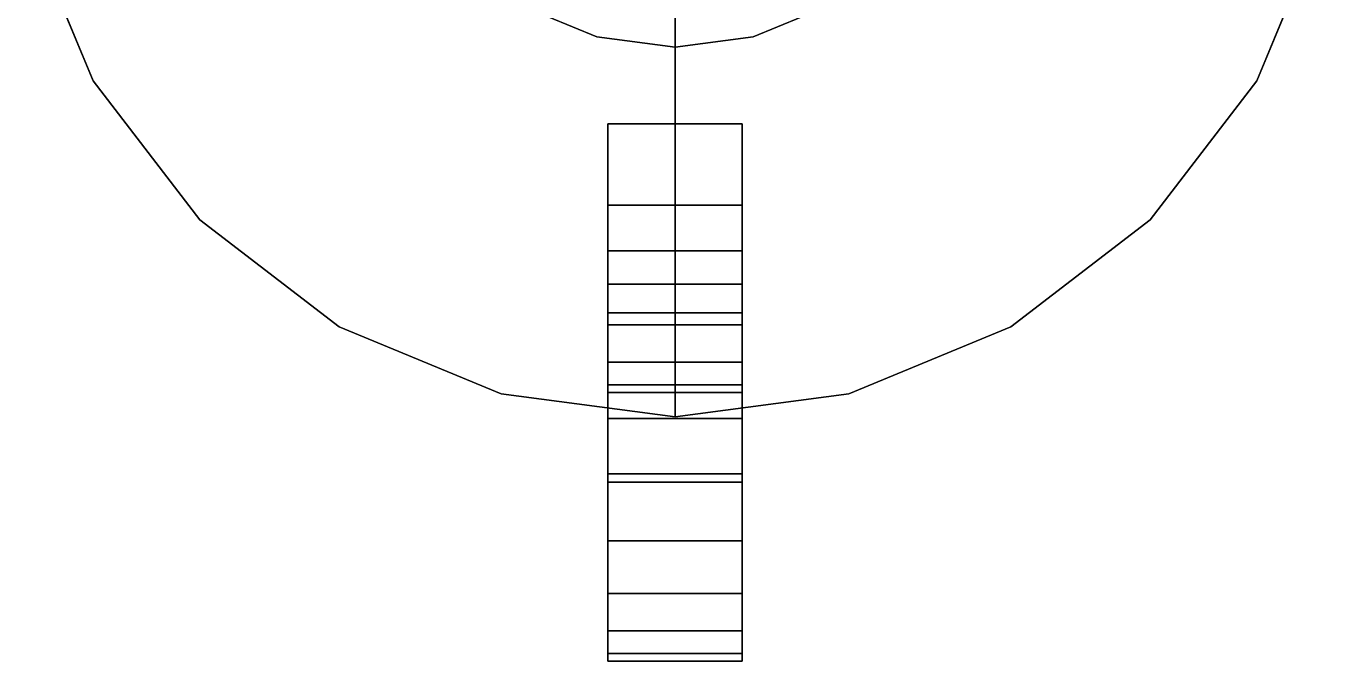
# Model space of a CAD drawing. Header units: metres. Extents: x 1.694 to 2.144, y 2.017 to 2.21.
# Drawn here: x 1.7195 to 1.8421, y 2.027 to 2.087 of the extents above; entities that cross this region are included whole.
import ezdxf

# ---------------------------------------------------------------- set-up
doc = ezdxf.new("R2010")
doc.units = ezdxf.units.M

msp = doc.modelspace()

# ---------------------------------------------------------------- linework, layer by layer
at = {"layer": 'Apple-2 Ver1'}
msp.add_line((1.78079, 2.08498, 0.2286), (1.78079, 2.09133, 0.2286), dxfattribs=at)
at = {"layer": 'Ash-2 Ver'}
for points, invisible_edges in [([(1.74904, 2.05856, 0.0508), (1.74904, 2.16855, 0.0508), (1.76435, 2.17489, 0.0508)], 13), ([(1.74904, 2.05856, 0.0508), (1.76435, 2.17489, 0.0508), (1.75856, 2.11355, 0.0508)], 15), ([(1.73589, 2.06865, 0.0508), (1.73589, 2.15846, 0.0508), (1.74904, 2.16855, 0.0508)], 13), ([(1.73589, 2.06865, 0.0508), (1.74904, 2.16855, 0.0508), (1.74904, 2.05856, 0.0508)], 3), ([(1.73589, 2.15846, 0.2413), (1.74904, 2.05856, 0.2413), (1.74904, 2.16855, 0.2413)], 3), ([(1.74904, 2.16855, 0.2413), (1.74904, 2.05856, 0.2413), (1.75221, 2.11355, 0.2413)], 15), ([(1.81254, 2.05856, 0.0508), (1.80301, 2.11355, 0.0508), (1.81254, 2.16855, 0.0508)], 15), ([(1.81254, 2.16855, 0.2413), (1.80936, 2.11355, 0.2413), (1.81254, 2.05856, 0.2413)], 15), ([(1.81254, 2.05856, 0.0508), (1.81254, 2.16855, 0.0508), (1.82569, 2.15846, 0.0508)], 13), ([(1.81254, 2.16855, 0.2413), (1.81254, 2.05856, 0.2413), (1.82569, 2.06865, 0.2413)], 13), ([(1.81254, 2.16855, 0.2413), (1.82569, 2.06865, 0.2413), (1.82569, 2.15846, 0.2413)], 3), ([(1.7258, 2.0818, 0.0508), (1.7258, 2.1453, 0.0508), (1.73589, 2.15846, 0.0508)], 13), ([(1.7258, 2.0818, 0.0508), (1.73589, 2.15846, 0.0508), (1.73589, 2.06865, 0.0508)], 3), ([(1.7258, 2.1453, 0.2413), (1.73589, 2.06865, 0.2413), (1.73589, 2.15846, 0.2413)], 3), ([(1.73589, 2.15846, 0.2413), (1.73589, 2.06865, 0.2413), (1.74904, 2.05856, 0.2413)], 13), ([(1.81254, 2.05856, 0.0508), (1.82569, 2.15846, 0.0508), (1.82569, 2.06865, 0.0508)], 3), ([(1.82569, 2.06865, 0.0508), (1.82569, 2.15846, 0.0508), (1.83578, 2.1453, 0.0508)], 13), ([(1.82569, 2.15846, 0.2413), (1.82569, 2.06865, 0.2413), (1.83578, 2.0818, 0.2413)], 13), ([(1.82569, 2.15846, 0.2413), (1.83578, 2.0818, 0.2413), (1.83578, 2.1453, 0.2413)], 3), ([(1.71945, 2.09712, 0.0508), (1.7258, 2.1453, 0.0508), (1.7258, 2.0818, 0.0508)], 3), ([(1.71945, 2.12999, 0.2413), (1.7258, 2.0818, 0.2413), (1.7258, 2.1453, 0.2413)], 3), ([(1.7258, 2.1453, 0.2413), (1.7258, 2.0818, 0.2413), (1.73589, 2.06865, 0.2413)], 13), ([(1.82569, 2.06865, 0.0508), (1.83578, 2.1453, 0.0508), (1.83578, 2.0818, 0.0508)], 3), ([(1.83578, 2.0818, 0.0508), (1.83578, 2.1453, 0.0508), (1.84213, 2.12999, 0.0508)], 13), ([(1.83578, 2.1453, 0.2413), (1.83578, 2.0818, 0.2413), (1.83836, 2.08803, 0.2413)], 13), ([(1.71945, 2.12999, 0.2413), (1.71945, 2.09712, 0.2413), (1.7258, 2.0818, 0.2413)], 13), ([(1.83578, 2.0818, 0.0508), (1.84213, 2.12999, 0.0508), (1.83836, 2.08803, 0.0508)], 3), ([(1.72364, 2.11355, 0.0635), (1.71945, 2.09712, 0.0635), (1.7258, 2.0818, 0.0635)], 13), ([(1.71945, 2.09712, 0.2286), (1.72364, 2.11355, 0.2286), (1.7258, 2.0818, 0.2286)], 3), ([(1.72364, 2.11355, 0.0635), (1.7258, 2.0818, 0.0635), (1.75856, 2.11355, 0.0635)], 3), ([(1.7258, 2.0818, 0.2286), (1.72364, 2.11355, 0.2286), (1.75221, 2.11355, 0.2286)], 13), ([(1.75856, 2.11355, 0.0635), (1.7258, 2.0818, 0.0635), (1.73589, 2.06865, 0.0635)], 13), ([(1.7258, 2.0818, 0.2286), (1.75221, 2.11355, 0.2286), (1.73589, 2.06865, 0.2286)], 3), ([(1.75856, 2.11355, 0.0635), (1.73589, 2.06865, 0.0635), (1.74904, 2.05856, 0.0635)], 13), ([(1.73589, 2.06865, 0.2286), (1.75221, 2.11355, 0.2286), (1.74904, 2.05856, 0.2286)], 3), ([(1.75856, 2.11355, 0.0635), (1.74904, 2.05856, 0.0635), (1.76435, 2.05222, 0.0635)], 13), ([(1.75856, 2.11355, 0.0508), (1.76435, 2.05222, 0.0508), (1.74904, 2.05856, 0.0508)], 13), ([(1.74904, 2.05856, 0.2286), (1.75221, 2.11355, 0.2286), (1.75319, 2.10616, 0.2286)], 13), ([(1.75221, 2.11355, 0.2413), (1.74904, 2.05856, 0.2413), (1.75319, 2.10616, 0.2413)], 3), ([(1.75856, 2.11355, 0.0635), (1.76435, 2.05222, 0.0635), (1.75932, 2.1078, 0.0635)], 3), ([(1.76435, 2.05222, 0.0508), (1.75856, 2.11355, 0.0508), (1.75932, 2.1078, 0.0508)], 13), ([(1.80226, 2.1078, 0.0635), (1.81254, 2.05856, 0.0635), (1.80301, 2.11355, 0.0635)], 3), ([(1.81254, 2.05856, 0.0508), (1.80226, 2.1078, 0.0508), (1.80301, 2.11355, 0.0508)], 13), ([(1.80301, 2.11355, 0.0635), (1.81254, 2.05856, 0.0635), (1.83794, 2.11355, 0.0635)], 3), ([(1.81254, 2.05856, 0.2286), (1.80839, 2.10616, 0.2286), (1.80936, 2.11355, 0.2286)], 13), ([(1.80839, 2.10616, 0.2413), (1.81254, 2.05856, 0.2413), (1.80936, 2.11355, 0.2413)], 3), ([(1.81254, 2.05856, 0.2286), (1.80936, 2.11355, 0.2286), (1.83794, 2.11355, 0.2286)], 13), ([(1.83794, 2.11355, 0.0635), (1.81254, 2.05856, 0.0635), (1.82569, 2.06865, 0.0635)], 13), ([(1.81254, 2.05856, 0.2286), (1.83794, 2.11355, 0.2286), (1.82569, 2.06865, 0.2286)], 3), ([(1.83794, 2.11355, 0.0635), (1.82569, 2.06865, 0.0635), (1.83578, 2.0818, 0.0635)], 13), ([(1.82569, 2.06865, 0.2286), (1.83794, 2.11355, 0.2286), (1.83578, 2.0818, 0.2286)], 3), ([(1.83794, 2.11355, 0.0635), (1.83578, 2.0818, 0.0635), (1.84213, 2.09712, 0.0635)], 13), ([(1.83578, 2.0818, 0.2286), (1.83794, 2.11355, 0.2286), (1.84213, 2.09712, 0.2286)], 3), ([(1.75932, 2.1078, 0.0635), (1.76435, 2.05222, 0.0635), (1.76154, 2.10244, 0.0635)], 3), ([(1.76435, 2.05222, 0.0508), (1.75932, 2.1078, 0.0508), (1.76154, 2.10244, 0.0508)], 13), ([(1.80004, 2.10244, 0.0635), (1.81254, 2.05856, 0.0635), (1.80226, 2.1078, 0.0635)], 3), ([(1.81254, 2.05856, 0.0508), (1.80004, 2.10244, 0.0508), (1.80226, 2.1078, 0.0508)], 13), ([(1.74904, 2.05856, 0.2286), (1.75319, 2.10616, 0.2286), (1.76435, 2.05222, 0.2286)], 3), ([(1.75319, 2.10616, 0.2413), (1.74904, 2.05856, 0.2413), (1.76435, 2.05222, 0.2413)], 13), ([(1.76435, 2.05222, 0.2286), (1.75319, 2.10616, 0.2286), (1.75604, 2.09927, 0.2286)], 13), ([(1.75319, 2.10616, 0.2413), (1.76435, 2.05222, 0.2413), (1.75604, 2.09927, 0.2413)], 3), ([(1.81254, 2.05856, 0.2286), (1.80554, 2.09927, 0.2286), (1.80839, 2.10616, 0.2286)], 13), ([(1.80554, 2.09927, 0.2413), (1.81254, 2.05856, 0.2413), (1.80839, 2.10616, 0.2413)], 3), ([(1.76154, 2.10244, 0.0635), (1.76435, 2.05222, 0.0635), (1.76507, 2.09784, 0.0635)], 3), ([(1.76435, 2.05222, 0.0508), (1.76154, 2.10244, 0.0508), (1.76507, 2.09784, 0.0508)], 13), ([(1.7965, 2.09784, 0.0635), (1.79722, 2.05222, 0.0635), (1.80004, 2.10244, 0.0635)], 3), ([(1.79722, 2.05222, 0.0508), (1.7965, 2.09784, 0.0508), (1.80004, 2.10244, 0.0508)], 13), ([(1.80004, 2.10244, 0.0635), (1.79722, 2.05222, 0.0635), (1.81254, 2.05856, 0.0635)], 13), ([(1.79722, 2.05222, 0.0508), (1.80004, 2.10244, 0.0508), (1.81254, 2.05856, 0.0508)], 3), ([(1.76435, 2.05222, 0.2286), (1.75604, 2.09927, 0.2286), (1.76058, 2.09335, 0.2286)], 13), ([(1.75604, 2.09927, 0.2413), (1.76435, 2.05222, 0.2413), (1.76058, 2.09335, 0.2413)], 3), ([(1.81254, 2.05856, 0.2286), (1.801, 2.09335, 0.2286), (1.80554, 2.09927, 0.2286)], 13), ([(1.801, 2.09335, 0.2413), (1.81254, 2.05856, 0.2413), (1.80554, 2.09927, 0.2413)], 3), ([(1.76507, 2.09784, 0.0635), (1.76435, 2.05222, 0.0635), (1.78079, 2.05005, 0.0635)], 13), ([(1.76435, 2.05222, 0.0508), (1.76507, 2.09784, 0.0508), (1.78079, 2.05005, 0.0508)], 3), ([(1.76507, 2.09784, 0.0635), (1.78079, 2.05005, 0.0635), (1.76968, 2.09431, 0.0635)], 3), ([(1.78079, 2.05005, 0.0508), (1.76507, 2.09784, 0.0508), (1.76968, 2.09431, 0.0508)], 13), ([(1.7919, 2.09431, 0.0635), (1.79722, 2.05222, 0.0635), (1.7965, 2.09784, 0.0635)], 3), ([(1.79722, 2.05222, 0.0508), (1.7919, 2.09431, 0.0508), (1.7965, 2.09784, 0.0508)], 13), ([(1.71945, 2.09712, 0.0635), (1.7258, 2.0818, 0.0508), (1.7258, 2.0818, 0.0635)], 1), ([(1.7258, 2.0818, 0.0508), (1.71945, 2.09712, 0.0635), (1.71945, 2.09712, 0.0508)], 1), ([(1.71945, 2.09712, 0.2413), (1.7258, 2.0818, 0.2286), (1.7258, 2.0818, 0.2413)], 1), ([(1.7258, 2.0818, 0.2286), (1.71945, 2.09712, 0.2413), (1.71945, 2.09712, 0.2286)], 1), ([(1.83578, 2.0818, 0.0635), (1.83836, 2.08803, 0.0508), (1.84213, 2.09712, 0.0635)], 3), ([(1.84213, 2.09712, 0.2286), (1.83578, 2.0818, 0.2413), (1.83578, 2.0818, 0.2286)], 1), ([(1.83578, 2.0818, 0.2413), (1.84213, 2.09712, 0.2286), (1.83836, 2.08803, 0.2413)], 3), ([(1.76968, 2.09431, 0.0635), (1.78079, 2.05005, 0.0635), (1.77504, 2.09209, 0.0635)], 3), ([(1.78079, 2.05005, 0.0508), (1.76968, 2.09431, 0.0508), (1.77504, 2.09209, 0.0508)], 13), ([(1.78654, 2.09209, 0.0635), (1.79722, 2.05222, 0.0635), (1.7919, 2.09431, 0.0635)], 3), ([(1.79722, 2.05222, 0.0508), (1.78654, 2.09209, 0.0508), (1.7919, 2.09431, 0.0508)], 13), ([(1.76435, 2.05222, 0.2286), (1.76058, 2.09335, 0.2286), (1.7665, 2.08881, 0.2286)], 13), ([(1.76058, 2.09335, 0.2413), (1.76435, 2.05222, 0.2413), (1.7665, 2.08881, 0.2413)], 3), ([(1.79722, 2.05222, 0.2286), (1.79508, 2.08881, 0.2286), (1.801, 2.09335, 0.2286)], 13), ([(1.79508, 2.08881, 0.2413), (1.79722, 2.05222, 0.2413), (1.801, 2.09335, 0.2413)], 3), ([(1.79722, 2.05222, 0.2286), (1.801, 2.09335, 0.2286), (1.81254, 2.05856, 0.2286)], 3), ([(1.801, 2.09335, 0.2413), (1.79722, 2.05222, 0.2413), (1.81254, 2.05856, 0.2413)], 13), ([(1.77504, 2.09209, 0.0635), (1.78079, 2.05005, 0.0635), (1.78079, 2.09133, 0.0635)], 3), ([(1.78079, 2.05005, 0.0508), (1.77504, 2.09209, 0.0508), (1.78079, 2.09133, 0.0508)], 13), ([(1.78079, 2.09133, 0.0635), (1.79722, 2.05222, 0.0635), (1.78654, 2.09209, 0.0635)], 3), ([(1.78079, 2.05005, 0.0508), (1.78079, 2.09133, 0.0508), (1.78654, 2.09209, 0.0508)], 13), ([(1.78079, 2.05005, 0.0508), (1.78654, 2.09209, 0.0508), (1.79722, 2.05222, 0.0508)], 3), ([(1.78079, 2.09133, 0.0635), (1.78079, 2.05005, 0.0635), (1.78079, 2.0564, 0.0635)], 1), ([(1.78079, 2.0564, 0.0635), (1.79722, 2.05222, 0.0635), (1.78079, 2.09133, 0.0635)], 3), ([(1.76435, 2.05222, 0.2286), (1.7665, 2.08881, 0.2286), (1.78079, 2.05005, 0.2286)], 3), ([(1.7665, 2.08881, 0.2413), (1.76435, 2.05222, 0.2413), (1.78079, 2.05005, 0.2413)], 13), ([(1.7665, 2.08881, 0.2413), (1.77339, 2.08595, 0.2286), (1.7665, 2.08881, 0.2286)], 1), ([(1.77339, 2.08595, 0.2286), (1.7665, 2.08881, 0.2413), (1.77339, 2.08595, 0.2413)], 1), ([(1.78079, 2.05005, 0.2286), (1.7665, 2.08881, 0.2286), (1.77339, 2.08595, 0.2286)], 13), ([(1.7665, 2.08881, 0.2413), (1.78079, 2.05005, 0.2413), (1.77339, 2.08595, 0.2413)], 3), ([(1.78819, 2.08595, 0.2413), (1.79508, 2.08881, 0.2286), (1.78819, 2.08595, 0.2286)], 1), ([(1.79508, 2.08881, 0.2286), (1.78819, 2.08595, 0.2413), (1.79508, 2.08881, 0.2413)], 1), ([(1.79722, 2.05222, 0.2286), (1.78819, 2.08595, 0.2286), (1.79508, 2.08881, 0.2286)], 13), ([(1.78819, 2.08595, 0.2413), (1.79722, 2.05222, 0.2413), (1.79508, 2.08881, 0.2413)], 3), ([(1.83836, 2.08803, 0.0508), (1.83578, 2.0818, 0.0635), (1.83578, 2.0818, 0.0508)], 1), ([(1.78079, 2.05005, 0.2286), (1.77339, 2.08595, 0.2286), (1.78079, 2.08498, 0.2286)], 13), ([(1.77339, 2.08595, 0.2413), (1.78079, 2.05005, 0.2413), (1.78079, 2.08498, 0.2413)], 3), ([(1.77339, 2.08595, 0.2413), (1.78079, 2.08498, 0.2286), (1.77339, 2.08595, 0.2286)], 1), ([(1.78079, 2.08498, 0.2286), (1.77339, 2.08595, 0.2413), (1.78079, 2.08498, 0.2413)], 1), ([(1.78079, 2.08498, 0.2413), (1.78819, 2.08595, 0.2286), (1.78079, 2.08498, 0.2286)], 1), ([(1.78819, 2.08595, 0.2286), (1.78079, 2.08498, 0.2413), (1.78819, 2.08595, 0.2413)], 1), ([(1.78819, 2.08595, 0.2286), (1.78079, 2.0564, 0.2286), (1.78079, 2.08498, 0.2286)], 1), ([(1.78079, 2.0564, 0.2286), (1.78819, 2.08595, 0.2286), (1.78079, 2.05005, 0.2286)], 3), ([(1.78079, 2.05005, 0.2286), (1.78819, 2.08595, 0.2286), (1.79722, 2.05222, 0.2286)], 3), ([(1.78079, 2.08498, 0.2413), (1.78079, 2.05005, 0.2413), (1.78819, 2.08595, 0.2413)], 3), ([(1.78819, 2.08595, 0.2413), (1.78079, 2.05005, 0.2413), (1.79722, 2.05222, 0.2413)], 13), ([(1.78079, 2.05005, 0.2286), (1.78079, 2.08498, 0.2286), (1.78079, 2.0564, 0.2286)], 1), ([(1.7258, 2.0818, 0.0635), (1.73589, 2.06865, 0.0508), (1.73589, 2.06865, 0.0635)], 1), ([(1.73589, 2.06865, 0.0508), (1.7258, 2.0818, 0.0635), (1.7258, 2.0818, 0.0508)], 1), ([(1.7258, 2.0818, 0.2413), (1.73589, 2.06865, 0.2286), (1.73589, 2.06865, 0.2413)], 1), ([(1.73589, 2.06865, 0.2286), (1.7258, 2.0818, 0.2413), (1.7258, 2.0818, 0.2286)], 1), ([(1.83578, 2.0818, 0.0508), (1.82569, 2.06865, 0.0635), (1.82569, 2.06865, 0.0508)], 1), ([(1.82569, 2.06865, 0.0635), (1.83578, 2.0818, 0.0508), (1.83578, 2.0818, 0.0635)], 1), ([(1.83578, 2.0818, 0.2286), (1.82569, 2.06865, 0.2413), (1.82569, 2.06865, 0.2286)], 1), ([(1.82569, 2.06865, 0.2413), (1.83578, 2.0818, 0.2286), (1.83578, 2.0818, 0.2413)], 1), ([(1.78714, 2.07005, 0.25689), (1.77444, 2.07775, 0.2794), (1.77444, 2.07005, 0.25689)], 1), ([(1.77444, 2.07775, 0.2794), (1.78714, 2.07005, 0.25689), (1.78714, 2.07775, 0.2794)], 1), ([(1.77444, 2.04385, 0.254), (1.77444, 2.07005, 0.25689), (1.77444, 2.07775, 0.2794)], 1), ([(1.78714, 2.07775, 0.2794), (1.77444, 2.04385, 0.254), (1.77444, 2.07775, 0.2794)], 1), ([(1.77444, 2.04385, 0.254), (1.78714, 2.07775, 0.2794), (1.78714, 2.04385, 0.254)], 1), ([(1.78714, 2.07005, 0.25689), (1.78714, 2.04385, 0.254), (1.78714, 2.07775, 0.2794)], 1), ([(1.78714, 2.06574, 0.2413), (1.77444, 2.07005, 0.25689), (1.77444, 2.06574, 0.2413)], 1), ([(1.77444, 2.07005, 0.25689), (1.78714, 2.06574, 0.2413), (1.78714, 2.07005, 0.25689)], 1), ([(1.77444, 2.07005, 0.25689), (1.77444, 2.04385, 0.254), (1.77444, 2.06574, 0.2413)], 3), ([(1.78714, 2.04385, 0.254), (1.78714, 2.07005, 0.25689), (1.78714, 2.06574, 0.2413)], 13), ([(1.74904, 2.05856, 0.0635), (1.73589, 2.06865, 0.0508), (1.74904, 2.05856, 0.0508)], 1), ([(1.73589, 2.06865, 0.0508), (1.74904, 2.05856, 0.0635), (1.73589, 2.06865, 0.0635)], 1), ([(1.74904, 2.05856, 0.2413), (1.73589, 2.06865, 0.2286), (1.74904, 2.05856, 0.2286)], 1), ([(1.73589, 2.06865, 0.2286), (1.74904, 2.05856, 0.2413), (1.73589, 2.06865, 0.2413)], 1), ([(1.82569, 2.06865, 0.0635), (1.81254, 2.05856, 0.0508), (1.82569, 2.06865, 0.0508)], 1), ([(1.81254, 2.05856, 0.0508), (1.82569, 2.06865, 0.0635), (1.81254, 2.05856, 0.0635)], 1), ([(1.82569, 2.06865, 0.2413), (1.81254, 2.05856, 0.2286), (1.82569, 2.06865, 0.2286)], 1), ([(1.81254, 2.05856, 0.2286), (1.82569, 2.06865, 0.2413), (1.81254, 2.05856, 0.2413)], 1), ([(1.77444, 2.04987, 0.2413), (1.78714, 2.06574, 0.2413), (1.77444, 2.06574, 0.2413)], 1), ([(1.78714, 2.06574, 0.2413), (1.77444, 2.04987, 0.2413), (1.78714, 2.04987, 0.2413)], 1), ([(1.77444, 2.06574, 0.2413), (1.77444, 2.04385, 0.254), (1.77444, 2.04987, 0.2413)], 3), ([(1.78714, 2.04385, 0.254), (1.78714, 2.06574, 0.2413), (1.78714, 2.04987, 0.2413)], 13), ([(1.78714, 2.06257, 0.2286), (1.77444, 2.04987, 0.2286), (1.77444, 2.06257, 0.2286)], 1), ([(1.77444, 2.04987, 0.2286), (1.78714, 2.06257, 0.2286), (1.78714, 2.04987, 0.2286)], 1), ([(1.78714, 2.05875, 0.2107), (1.77444, 2.06257, 0.2286), (1.77444, 2.05875, 0.2107)], 1), ([(1.77444, 2.06257, 0.2286), (1.78714, 2.05875, 0.2107), (1.78714, 2.06257, 0.2286)], 1), ([(1.78714, 2.05235), (1.77444, 2.06257, 0.0508), (1.77444, 2.05235)], 1), ([(1.77444, 2.06257, 0.0508), (1.78714, 2.05235), (1.78714, 2.06257, 0.0508)], 1), ([(1.77444, 2.04987, 0.2286), (1.77444, 2.05875, 0.2107), (1.77444, 2.06257, 0.2286)], 1), ([(1.77444, 2.04987, 0.0508), (1.77444, 2.05235), (1.77444, 2.06257, 0.0508)], 1), ([(1.78714, 2.06257, 0.0508), (1.77444, 2.04987, 0.0508), (1.77444, 2.06257, 0.0508)], 1), ([(1.77444, 2.04987, 0.0508), (1.78714, 2.06257, 0.0508), (1.78714, 2.04987, 0.0508)], 1), ([(1.78714, 2.05235), (1.78714, 2.04987, 0.0508), (1.78714, 2.06257, 0.0508)], 1), ([(1.78714, 2.05875, 0.2107), (1.78714, 2.04987, 0.2286), (1.78714, 2.06257, 0.2286)], 1), ([(1.77444, 2.04987, 0.0635), (1.78714, 2.05986, 0.0635), (1.77444, 2.05986, 0.0635)], 1), ([(1.78714, 2.05986, 0.0635), (1.77444, 2.04987, 0.0635), (1.78714, 2.04987, 0.0635)], 1), ([(1.78714, 2.05986, 0.0635), (1.77444, 2.05875, 0.0687), (1.77444, 2.05986, 0.0635)], 1), ([(1.77444, 2.05875, 0.0687), (1.78714, 2.05986, 0.0635), (1.78714, 2.05875, 0.0687)], 1), ([(1.77444, 2.05875, 0.0687), (1.77444, 2.04987, 0.0635), (1.77444, 2.05986, 0.0635)], 1), ([(1.78714, 2.04987, 0.0635), (1.78714, 2.05875, 0.0687), (1.78714, 2.05986, 0.0635)], 1), ([(1.76435, 2.05222, 0.0635), (1.74904, 2.05856, 0.0508), (1.76435, 2.05222, 0.0508)], 1), ([(1.74904, 2.05856, 0.0508), (1.76435, 2.05222, 0.0635), (1.74904, 2.05856, 0.0635)], 1), ([(1.76435, 2.05222, 0.2413), (1.74904, 2.05856, 0.2286), (1.76435, 2.05222, 0.2286)], 1), ([(1.74904, 2.05856, 0.2286), (1.76435, 2.05222, 0.2413), (1.74904, 2.05856, 0.2413)], 1), ([(1.78714, 2.0552, 0.18717), (1.77444, 2.05875, 0.2107), (1.77444, 2.0552, 0.18717)], 1), ([(1.77444, 2.05875, 0.2107), (1.78714, 2.0552, 0.18717), (1.78714, 2.05875, 0.2107)], 1), ([(1.78714, 2.05875, 0.0687), (1.77444, 2.0552, 0.09223), (1.77444, 2.05875, 0.0687)], 1), ([(1.77444, 2.0552, 0.09223), (1.78714, 2.05875, 0.0687), (1.78714, 2.0552, 0.09223)], 1), ([(1.77444, 2.05875, 0.2107), (1.77444, 2.04987, 0.2286), (1.77444, 2.0552, 0.18717)], 3), ([(1.77444, 2.04987, 0.0635), (1.77444, 2.05875, 0.0687), (1.77444, 2.0552, 0.09223)], 13), ([(1.78714, 2.05875, 0.0687), (1.78714, 2.04987, 0.0635), (1.78714, 2.0552, 0.09223)], 3), ([(1.78714, 2.04987, 0.2286), (1.78714, 2.05875, 0.2107), (1.78714, 2.0552, 0.18717)], 13), ([(1.81254, 2.05856, 0.0635), (1.79722, 2.05222, 0.0508), (1.81254, 2.05856, 0.0508)], 1), ([(1.79722, 2.05222, 0.0508), (1.81254, 2.05856, 0.0635), (1.79722, 2.05222, 0.0635)], 1), ([(1.81254, 2.05856, 0.2413), (1.79722, 2.05222, 0.2286), (1.81254, 2.05856, 0.2286)], 1), ([(1.79722, 2.05222, 0.2286), (1.81254, 2.05856, 0.2413), (1.79722, 2.05222, 0.2413)], 1), ([(1.79722, 2.05222, 0.0635), (1.78079, 2.0564, 0.0635), (1.78079, 2.05005, 0.0635)], 1), ([(1.78714, 2.05307, 0.16348), (1.77444, 2.0552, 0.18717), (1.77444, 2.05307, 0.16348)], 1), ([(1.77444, 2.0552, 0.18717), (1.78714, 2.05307, 0.16348), (1.78714, 2.0552, 0.18717)], 1), ([(1.77444, 2.0552, 0.18717), (1.77444, 2.04987, 0.2286), (1.77444, 2.05307, 0.16348)], 3), ([(1.77444, 2.04987, 0.0635), (1.77444, 2.0552, 0.09223), (1.77444, 2.05307, 0.11592)], 13), ([(1.78714, 2.0552, 0.09223), (1.77444, 2.05307, 0.11592), (1.77444, 2.0552, 0.09223)], 1), ([(1.77444, 2.05307, 0.11592), (1.78714, 2.0552, 0.09223), (1.78714, 2.05307, 0.11592)], 1), ([(1.78714, 2.0552, 0.09223), (1.78714, 2.04987, 0.0635), (1.78714, 2.05307, 0.11592)], 3), ([(1.78714, 2.04987, 0.2286), (1.78714, 2.0552, 0.18717), (1.78714, 2.05307, 0.16348)], 13), ([(1.78714, 2.05307, 0.11592), (1.77444, 2.05235, 0.1397), (1.77444, 2.05307, 0.11592)], 1), ([(1.77444, 2.05235, 0.1397), (1.78714, 2.05307, 0.11592), (1.78714, 2.05235, 0.1397)], 1), ([(1.78714, 2.05235, 0.1397), (1.77444, 2.05307, 0.16348), (1.77444, 2.05235, 0.1397)], 1), ([(1.77444, 2.05307, 0.16348), (1.78714, 2.05235, 0.1397), (1.78714, 2.05307, 0.16348)], 1), ([(1.77444, 2.05307, 0.16348), (1.77444, 2.04987, 0.2286), (1.77444, 2.05235, 0.1397)], 3), ([(1.77444, 2.04987, 0.0635), (1.77444, 2.05307, 0.11592), (1.77444, 2.05235, 0.1397)], 13), ([(1.77444, 2.04465, 0.02251), (1.78714, 2.05235), (1.77444, 2.05235)], 1), ([(1.78714, 2.05235), (1.77444, 2.04465, 0.02251), (1.78714, 2.04465, 0.02251)], 1), ([(1.77444, 2.05235), (1.77444, 2.04987, 0.0508), (1.77444, 2.04465, 0.02251)], 3), ([(1.77444, 2.04987, 0.0635), (1.77444, 2.05235, 0.1397), (1.77444, 2.04987, 0.2286)], 15), ([(1.78714, 2.05307, 0.11592), (1.78714, 2.04987, 0.0635), (1.78714, 2.05235, 0.1397)], 3), ([(1.78714, 2.04987, 0.2286), (1.78714, 2.05307, 0.16348), (1.78714, 2.05235, 0.1397)], 13), ([(1.78714, 2.04987, 0.0508), (1.78714, 2.05235), (1.78714, 2.04465, 0.02251)], 13), ([(1.78714, 2.04987, 0.2286), (1.78714, 2.05235, 0.1397), (1.78714, 2.04987, 0.0635)], 15), ([(1.78079, 2.05005, 0.0635), (1.76435, 2.05222, 0.0508), (1.78079, 2.05005, 0.0508)], 1), ([(1.76435, 2.05222, 0.0508), (1.78079, 2.05005, 0.0635), (1.76435, 2.05222, 0.0635)], 1), ([(1.78079, 2.05005, 0.2413), (1.76435, 2.05222, 0.2286), (1.78079, 2.05005, 0.2286)], 1), ([(1.76435, 2.05222, 0.2286), (1.78079, 2.05005, 0.2413), (1.76435, 2.05222, 0.2413)], 1), ([(1.79722, 2.05222, 0.0635), (1.78079, 2.05005, 0.0508), (1.79722, 2.05222, 0.0508)], 1), ([(1.78079, 2.05005, 0.0508), (1.79722, 2.05222, 0.0635), (1.78079, 2.05005, 0.0635)], 1), ([(1.79722, 2.05222, 0.2413), (1.78079, 2.05005, 0.2286), (1.79722, 2.05222, 0.2286)], 1), ([(1.78079, 2.05005, 0.2286), (1.79722, 2.05222, 0.2413), (1.78079, 2.05005, 0.2413)], 1), ([(1.78714, 2.04987, 0.2286), (1.77444, 2.04987, 0.2413), (1.77444, 2.04987, 0.2286)], 1), ([(1.77444, 2.04987, 0.2413), (1.78714, 2.04987, 0.2286), (1.78714, 2.04987, 0.2413)], 1), ([(1.77444, 2.04987, 0.2413), (1.77444, 2.04385, 0.254), (1.77444, 2.04987, 0.2286)], 3), ([(1.77444, 2.04987, 0.2286), (1.77444, 2.04385, 0.254), (1.77444, 2.04987, 0.0635)], 15), ([(1.77444, 2.04987, 0.0635), (1.77444, 2.04385, 0.254), (1.77444, 2.04987, 0.0508)], 3), ([(1.77444, 2.04987, 0.0508), (1.77444, 2.04385, 0.254), (1.77444, 2.04465, 0.02251)], 15), ([(1.78714, 2.04987, 0.0508), (1.77444, 2.04987, 0.0635), (1.77444, 2.04987, 0.0508)], 1), ([(1.77444, 2.04987, 0.0635), (1.78714, 2.04987, 0.0508), (1.78714, 2.04987, 0.0635)], 1), ([(1.78714, 2.04987, 0.0508), (1.78714, 2.04465, 0.02251), (1.78714, 2.04987, 0.0635)], 3), ([(1.78714, 2.04987, 0.0635), (1.78714, 2.04465, 0.02251), (1.78714, 2.04987, 0.2286)], 15), ([(1.78714, 2.04987, 0.2286), (1.78714, 2.04465, 0.02251), (1.78714, 2.04987, 0.2413)], 3), ([(1.78714, 2.04385, 0.254), (1.78714, 2.04987, 0.2413), (1.78714, 2.04465, 0.02251)], 15), ([(1.77444, 2.03831, 0.04544), (1.78714, 2.04465, 0.02251), (1.77444, 2.04465, 0.02251)], 1), ([(1.78714, 2.04465, 0.02251), (1.77444, 2.03831, 0.04544), (1.78714, 2.03831, 0.04544)], 1), ([(1.77444, 2.04465, 0.02251), (1.77444, 2.04385, 0.254), (1.77444, 2.03831, 0.04544)], 3), ([(1.77444, 2.04385, 0.254), (1.78714, 2.03831, 0.23396), (1.77444, 2.03831, 0.23396)], 1), ([(1.78714, 2.03831, 0.23396), (1.77444, 2.04385, 0.254), (1.78714, 2.04385, 0.254)], 1), ([(1.77444, 2.03831, 0.04544), (1.77444, 2.04385, 0.254), (1.77444, 2.03831, 0.23396)], 13), ([(1.78714, 2.04385, 0.254), (1.78714, 2.04465, 0.02251), (1.78714, 2.03831, 0.04544)], 13), ([(1.78714, 2.04385, 0.254), (1.78714, 2.03831, 0.04544), (1.78714, 2.03831, 0.23396)], 3), ([(1.77444, 2.03335, 0.0687), (1.78714, 2.03831, 0.04544), (1.77444, 2.03831, 0.04544)], 1), ([(1.78714, 2.03831, 0.04544), (1.77444, 2.03335, 0.0687), (1.78714, 2.03335, 0.0687)], 1), ([(1.77444, 2.03831, 0.23396), (1.78714, 2.03335, 0.2107), (1.77444, 2.03335, 0.2107)], 1), ([(1.78714, 2.03335, 0.2107), (1.77444, 2.03831, 0.23396), (1.78714, 2.03831, 0.23396)], 1), ([(1.77444, 2.03831, 0.04544), (1.77444, 2.03831, 0.23396), (1.77444, 2.03335, 0.2107)], 13), ([(1.77444, 2.03831, 0.04544), (1.77444, 2.03335, 0.2107), (1.77444, 2.03335, 0.0687)], 3), ([(1.78714, 2.03831, 0.23396), (1.78714, 2.03831, 0.04544), (1.78714, 2.03335, 0.0687)], 13), ([(1.78714, 2.03831, 0.23396), (1.78714, 2.03335, 0.0687), (1.78714, 2.03335, 0.2107)], 3), ([(1.77444, 2.0298, 0.09223), (1.78714, 2.03335, 0.0687), (1.77444, 2.03335, 0.0687)], 1), ([(1.78714, 2.03335, 0.0687), (1.77444, 2.0298, 0.09223), (1.78714, 2.0298, 0.09223)], 1), ([(1.77444, 2.03335, 0.2107), (1.78714, 2.0298, 0.18717), (1.77444, 2.0298, 0.18717)], 1), ([(1.78714, 2.0298, 0.18717), (1.77444, 2.03335, 0.2107), (1.78714, 2.03335, 0.2107)], 1), ([(1.77444, 2.03335, 0.0687), (1.77444, 2.03335, 0.2107), (1.77444, 2.0298, 0.18717)], 13), ([(1.77444, 2.03335, 0.0687), (1.77444, 2.0298, 0.18717), (1.77444, 2.0298, 0.09223)], 3), ([(1.78714, 2.03335, 0.2107), (1.78714, 2.03335, 0.0687), (1.78714, 2.0298, 0.09223)], 13), ([(1.78714, 2.03335, 0.2107), (1.78714, 2.0298, 0.09223), (1.78714, 2.0298, 0.18717)], 3), ([(1.77444, 2.02767, 0.11592), (1.78714, 2.0298, 0.09223), (1.77444, 2.0298, 0.09223)], 1), ([(1.78714, 2.0298, 0.09223), (1.77444, 2.02767, 0.11592), (1.78714, 2.02767, 0.11592)], 1), ([(1.77444, 2.0298, 0.18717), (1.78714, 2.02767, 0.16348), (1.77444, 2.02767, 0.16348)], 1), ([(1.78714, 2.02767, 0.16348), (1.77444, 2.0298, 0.18717), (1.78714, 2.0298, 0.18717)], 1), ([(1.77444, 2.0298, 0.09223), (1.77444, 2.0298, 0.18717), (1.77444, 2.02767, 0.16348)], 13), ([(1.77444, 2.0298, 0.09223), (1.77444, 2.02767, 0.16348), (1.77444, 2.02767, 0.11592)], 3), ([(1.78714, 2.0298, 0.18717), (1.78714, 2.0298, 0.09223), (1.78714, 2.02767, 0.11592)], 13), ([(1.78714, 2.0298, 0.18717), (1.78714, 2.02767, 0.11592), (1.78714, 2.02767, 0.16348)], 3), ([(1.77444, 2.02767, 0.11592), (1.77444, 2.02767, 0.16348), (1.77444, 2.02695, 0.1397)], 1), ([(1.77444, 2.02695, 0.1397), (1.78714, 2.02767, 0.11592), (1.77444, 2.02767, 0.11592)], 1), ([(1.78714, 2.02767, 0.11592), (1.77444, 2.02695, 0.1397), (1.78714, 2.02695, 0.1397)], 1), ([(1.77444, 2.02767, 0.16348), (1.78714, 2.02695, 0.1397), (1.77444, 2.02695, 0.1397)], 1), ([(1.78714, 2.02695, 0.1397), (1.77444, 2.02767, 0.16348), (1.78714, 2.02767, 0.16348)], 1), ([(1.78714, 2.02767, 0.16348), (1.78714, 2.02767, 0.11592), (1.78714, 2.02695, 0.1397)], 1)]:
    msp.add_3dface(points, dxfattribs=dict(at, invisible_edges=invisible_edges))

doc.saveas('drawing.dxf')
